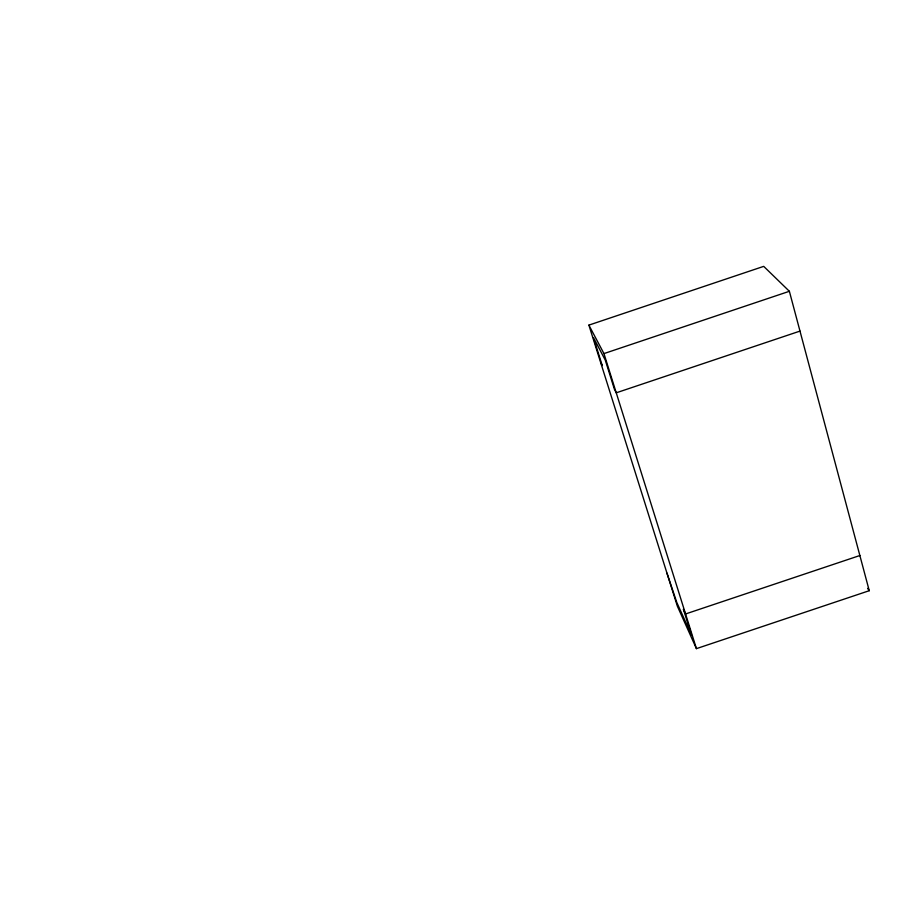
<?xml version="1.0" encoding="UTF-8"?>
<svg xmlns="http://www.w3.org/2000/svg" width="915" height="915" viewBox="0 0 915 915"><rect width="100%" height="100%" fill="white"/><g stroke="black" fill="none" stroke-linecap="round" stroke-linejoin="round"><path stroke-width="1.37" d="M588.883 325.122L763.705 266.368L789.37 291.29L869.25 590.701L696.429 648.632L677.386 606.256L588.883 325.122L603.957 353.59L696.429 648.632M603.957 353.59L789.37 291.29M799.996 331.093L616.241 392.81L614.411 389.252L605.261 360.075L593.435 337.555L602.253 365.577L600.606 362.363M859.871 555.519L685.564 613.965L683.391 609.196L691.523 635.124L676.803 602.459L666.955 573.11M867.592 588.379L869.25 590.701"/></g></svg>
